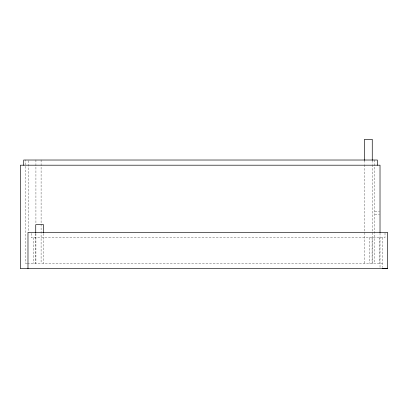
<?xml version="1.0" encoding="UTF-8"?>
<svg xmlns="http://www.w3.org/2000/svg" width="408" height="408" viewBox="0 0 408 408"><rect width="100%" height="100%" fill="white"/><g stroke="black" fill="none" stroke-linecap="round" stroke-linejoin="round"><path stroke-width="0.31" stroke-dasharray="2.04 1.53" d="M374.845 211.762L379.445 211.762M374.845 214.348L379.445 214.348M26.852 263.507L25.576 263.507L25.576 160.018M27.438 263.507L382.423 263.471M385.014 233.004L385.014 237.599L31.197 237.599L31.197 233.004M382.423 237.599L382.423 267.52M380.021 233.126L380.021 268.046M379.838 237.599L379.838 263.471M374.845 160.018L374.845 263.507M372.259 160.334L372.259 164.159M372.259 164.796L372.259 263.507M372.076 237.599L372.076 263.471M369.49 237.599L369.49 263.471M364.497 160.334L364.497 164.159M364.497 164.796L364.497 263.507M43.503 233.57L43.503 263.471M41.096 160.018L41.096 263.507M35.924 160.018L35.924 224.14M35.924 233.667L35.924 263.507M35.741 233.57L35.741 263.471M33.155 237.599L33.155 263.471M28.162 160.65L28.162 231.759"/><path stroke-width="0.61" d="M382.423 268.678L387.6 268.648L387.6 232.427L27.979 232.427L27.979 268.648M387.6 268.648L20.4 268.678L20.4 165.194L380.021 165.194L380.021 232.489M377.334 165.194L377.334 160.018L23.72 160.018L23.72 165.194M372.259 160.334L372.259 139.322L364.497 139.322L364.497 160.334M43.503 232.937L43.503 224.665L35.741 224.665L35.741 232.937"/></g></svg>
